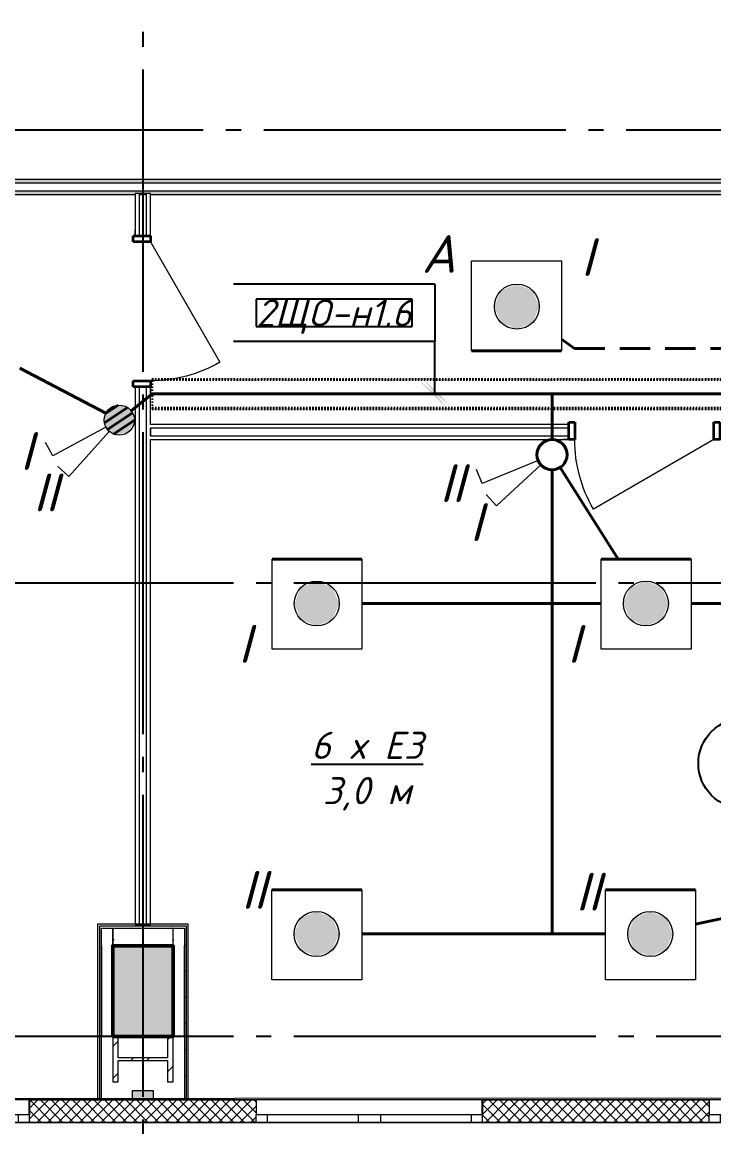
# Model space of a CAD drawing. Header units: millimetres. Extents: x 0 to 1286, y 0 to 420.
# Drawn here: x 150.2 to 196, y 93.6 to 166.7 of the extents above; entities that cross this region are included whole.
import ezdxf

# ---------------------------------------------------------------- set-up
doc = ezdxf.new("R2010")
doc.units = ezdxf.units.MM
for name, pattern in [('JIS_02_2.0', [3, 2, -1]), ('ГОСТ 2.303 5', [24, 20, -1.5, 1, -1.5]), ('СПКБ-0000-000-АР#002$0$Achse', [2300, 0, -800, 1500, 0])]:
    doc.linetypes.add(name, pattern=pattern)
for name, color, linetype in [('Viewport1ForCustomObjects_0', 7, 'Continuous'), ('Viewport2ForCustomObjects_0', 7, 'Continuous'), ('Номер помещения', 7, 'Continuous'), ('СПКБ-0000-000-АР#002$0$Двери ArchiCAD', 7, 'Continuous'), ('СПКБ-0000-000-АР#002$0$Колонны новые', 7, 'Continuous'), ('СПКБ-0000-000-АР#002$0$Колонны существующие', 7, 'Continuous'), ('СПКБ-0000-000-АР#002$0$Окна ArchiCAD', 7, 'Continuous'), ('СПКБ-0000-000-АР#002$0$Перекрытие новые', 7, 'Continuous'), ('СПКБ-0000-000-АР#002$0$Стены', 7, 'Continuous'), ('СПКБ-0000-000-АР#002$0$Фахверк', 7, 'Continuous'), ('Строительные оси', 7, 'Continuous'), ('ЭМ_ЛОТКИ', 3, 'JIS_02_2.0'), ('ЭО_АВАРИЙНОЕ ОСВЕЩЕНИЕ', 7, 'Continuous'), ('ЭО_РАБОЧЕЕ ОСВЕЩЕНИЕ', 7, 'Continuous')]:
    doc.layers.add(name, color=color, linetype=linetype)
for name, color, linetype, lineweight, true_color in [('СПКБ-0000-000-АР#002$0$Двери ArchiCAD_Ном._пера__161', 7, 'Continuous', 13, 0xe11606), ('СПКБ-0000-000-АР#002$0$Двери ArchiCAD_Ном._пера__23', 7, 'Continuous', 35, 0xff6600), ('СПКБ-0000-000-АР#002$0$Двери ArchiCAD_Ном._пера__3', 7, 'Continuous', 18, 0xff6600), ('СПКБ-0000-000-АР#002$0$Колонны новые_Ном._пера__108', 7, 'Continuous', 13, 0xfd8379), ('СПКБ-0000-000-АР#002$0$Колонны существующие_Ном._пера__102', 7, 'Continuous', 13, 0xcccccc), ('СПКБ-0000-000-АР#002$0$Окна ArchiCAD_Ном._пера__68', 7, 'Continuous', 20, 0xfd4435), ('СПКБ-0000-000-АР#002$0$Перекрытие новые_Ном._пера__161', 7, 'Continuous', 13, 0xe11606), ('СПКБ-0000-000-АР#002$0$Стены_Ном._пера__161', 7, 'Continuous', 13, 0xe11606), ('СПКБ-0000-000-АР#002$0$Стены_Ном._пера__68', 7, 'Continuous', 20, 0xfd4435), ('СПКБ-0000-000-АР#002$0$Фахверк_Ном._пера__102', 7, 'Continuous', 13, 0xcccccc)]:
    doc.layers.add(name, color=color, linetype=linetype, lineweight=lineweight, true_color=true_color)
for name, color, linetype, lineweight in [('СПКБ-0000-000-АР#002$0$Колонны новые_Ном._пера__20', 1, 'Continuous', 20), ('СПКБ-0000-000-АР#002$0$Колонны существующие_Ном._пера__141', 7, 'Continuous', 50), ('СПКБ-0000-000-АР#002$0$Окна ArchiCAD_Ном._пера__6', 5, 'Continuous', 9), ('СПКБ-0000-000-АР#002$0$Стены_Ном._пера__1', 7, 'Continuous', 13), ('СПКБ-0000-000-АР#002$0$Стены_Ном._пера__20', 1, 'Continuous', 20), ('СПКБ-0000-000-АР#002$0$Фахверк_Ном._пера__1', 7, 'Continuous', 13)]:
    doc.layers.add(name, color=color, linetype=linetype, lineweight=lineweight)
doc.styles.add('1.8', font='isocpeui.ttf', dxfattribs={"height": 1.8})
doc.styles.add('2.5', font='isocpeui.ttf')
doc.styles.add('CustomTextStyle118', font='isocpeui.ttf', dxfattribs={"height": 1.8})
pattern_1 = [(0, (0, 0), (0, 75), [0, -75])]
pattern_2 = [(0, (0, 0), (0, 173.205), [0, -100]), (0, (50, 86.6), (0, 173.205), [0, -100])]
pattern_3 = [(45, (0, 0), (-159.099, 159.099), []), (45, (-53.03, 53.03), (-159.099, 159.099), [])]
pattern_4 = [(45, (0, 0), (-35.35534, 35.35534), []), (135, (0, 0), (35.35534, 35.35534), [])]

# ---------------------------------------------------------------- blocks, each defined once
blk = doc.blocks.new('*U669')
at = {"color": 0, "linetype": 'ByBlock', "lineweight": -2}
for p, q in [((-100, -31), (-100, -21500)), ((-100, -21500), (-100, -31)), ((-90, -21500), (-90, -31)), ((90, -31), (90, -21500)), ((100, -21500), (100, -31)), ((100, -21500), (100, -31)), ((-90, -21500), (-100, -21500)), ((90, -21500), (-90, -21500)), ((100, -21500), (90, -21500))]:
    blk.add_line(p, q, dxfattribs=at)
blk.add_circle((0, -21485), 3.5, dxfattribs=at)
blk = doc.blocks.new('*E728')
at = {"layer": 'Номер помещения', "color": 6, "linetype": 'Continuous'}
blk.add_circle((-139.785, -3.074), 3, dxfattribs=at)
at = {"layer": 'Строительные оси', "color": 3, "linetype": 'ГОСТ 2.303 5', "lineweight": 25}
for p, q in [((-179.569, 258.857), (-179.569, -45.143)), ((280.431, 38.857), (-283.569, 38.857)), ((186.431, 8.857), (-283.569, 8.857)), ((186.431, -21.143), (-283.569, -21.143))]:
    blk.add_line(p, q, dxfattribs=at)
at = {"layer": 'ЭО_АВАРИЙНОЕ ОСВЕЩЕНИЕ', "color": 7, "lineweight": 0}
for p, q in [((-157.798, 30.193), (-151.848, 30.193)), ((-157.798, 24.243), (-157.798, 30.193)), ((-151.848, 30.193), (-151.848, 24.243))]:
    blk.add_line(p, q, dxfattribs=at)
at = {"layer": 'ЭО_АВАРИЙНОЕ ОСВЕЩЕНИЕ', "color": 1, "linetype": 'JIS_02_2.0', "lineweight": 40}
for p, q in [((-151.848, 25.021), (-150.979, 24.391)), ((-150.979, 24.391), (-150.979, 24.391)), ((-150.979, 24.391), (-10.844, 24.391))]:
    blk.add_line(p, q, dxfattribs=at)
at = {"layer": 'ЭО_АВАРИЙНОЕ ОСВЕЩЕНИЕ', "color": 1, "lineweight": 40}
blk.add_line((-151.848, 24.243), (-157.798, 24.243), dxfattribs=at)
at = {"layer": 'ЭО_АВАРИЙНОЕ ОСВЕЩЕНИЕ', "color": 7, "lineweight": 0}
blk.add_circle((-154.806, 27.168), 1.488, dxfattribs=at)
at = {"layer": 'ЭО_АВАРИЙНОЕ ОСВЕЩЕНИЕ', "color": 1, "lineweight": 0}
for points in [[(-154.806, 28.655), (-155.858, 28.22), (-153.754, 28.22)], [(-155.858, 28.22), (-156.293, 27.168), (-153.318, 27.168)], [(-155.858, 28.22), (-153.754, 28.22), (-153.318, 27.168)], [(-156.293, 27.168), (-155.858, 26.116), (-153.754, 26.116)], [(-156.293, 27.168), (-153.318, 27.168), (-153.754, 26.116)], [(-155.858, 26.116), (-153.754, 26.116), (-154.806, 25.68)]]:
    blk.add_solid(points, dxfattribs=at)
at = {"layer": 'ЭО_РАБОЧЕЕ ОСВЕЩЕНИЕ', "color": 5, "lineweight": 40}
for p, q in [((-187.713, 23.098), (-182.017, 20.118)), ((-178.954, 21.391), (-180.349, 20.278)), ((-152.472, 21.391), (-178.954, 21.391)), ((-178.954, 21.391), (-178.954, 21.391)), ((-152.472, 18.363), (-152.472, 21.391)), ((-106.51, 21.391), (-152.472, 21.391)), ((-180.579, 20.488), (-182.116, 19.48)), ((-181.197, 20.652), (-182.02, 20.112)), ((-180.253, 20.132), (-181.92, 19.039)), ((-180.131, 19.643), (-181.519, 18.732)), ((-152.472, 16.363), (-152.472, -14.364)), ((-151.938, 16.517), (-148.104, 10.439)), ((-171.013, 10.439), (-165.063, 10.439)), ((-149.216, 10.439), (-143.266, 10.439)), ((-165.063, 7.514), (-149.216, 7.514)), ((-143.266, 7.514), (-127.419, 7.514)), ((-142.982, -13.722), (-127.385, -10.374)), ((-171.025, -11.439), (-165.075, -11.439)), ((-148.932, -11.439), (-142.982, -11.439)), ((-165.075, -14.364), (-152.472, -14.364)), ((-152.472, -14.364), (-148.932, -14.364))]:
    blk.add_line(p, q, dxfattribs=at)
at = {"layer": 'ЭО_РАБОЧЕЕ ОСВЕЩЕНИЕ', "color": 7, "lineweight": 0}
for p, q in [((-182.012, 19.181), (-185.535, 17.286)), ((-181.797, 18.908), (-184.46, 15.923)), ((-185.535, 17.286), (-186.009, 18.167)), ((-153.396, 16.98), (-157.092, 15.452)), ((-184.46, 15.923), (-185.206, 16.589)), ((-157.092, 15.452), (-157.475, 16.376)), ((-153.21, 16.687), (-156.16, 13.987)), ((-156.16, 13.987), (-156.835, 14.724)), ((-171.013, 4.489), (-171.013, 10.439)), ((-165.063, 10.439), (-165.063, 4.489)), ((-149.216, 4.489), (-149.216, 10.439)), ((-143.266, 10.439), (-143.266, 4.489)), ((-165.063, 4.489), (-171.013, 4.489)), ((-143.266, 4.489), (-149.216, 4.489)), ((-171.025, -17.389), (-171.025, -11.439)), ((-165.075, -11.439), (-165.075, -17.389)), ((-148.932, -17.389), (-148.932, -11.439)), ((-142.982, -11.439), (-142.982, -17.389)), ((-165.075, -17.389), (-171.025, -17.389)), ((-142.982, -17.389), (-148.932, -17.389))]:
    blk.add_line(p, q, dxfattribs=at)
for centre, radius in [((-181.131, 19.654), 1), ((-168.055, 7.514), 1.488), ((-146.258, 7.514), 1.488), ((-168.068, -14.364), 1.488), ((-145.974, -14.364), 1.488)]:
    blk.add_circle(centre, radius, dxfattribs=at)
at = {"layer": 'ЭО_РАБОЧЕЕ ОСВЕЩЕНИЕ', "color": 5, "lineweight": 40}
blk.add_circle((-152.472, 17.363), 1, dxfattribs=at)
at = {"layer": 'ЭО_РАБОЧЕЕ ОСВЕЩЕНИЕ', "color": 5, "lineweight": 0}
for points in [[(-181.68, 20.49), (-181.875, 20.203), (-180.295, 20.203)], [(-180.928, 20.633), (-181.68, 20.49), (-180.718, 20.49)], [(-181.68, 20.49), (-180.718, 20.49), (-180.295, 20.203)], [(-181.875, 20.203), (-182.11, 19.857), (-180.229, 19.857)], [(-182.11, 19.857), (-182.033, 19.451), (-180.152, 19.451)], [(-182.11, 19.857), (-180.229, 19.857), (-180.152, 19.451)], [(-181.875, 20.203), (-180.295, 20.203), (-180.229, 19.857)], [(-182.033, 19.451), (-181.967, 19.106), (-180.387, 19.106)], [(-182.033, 19.451), (-180.152, 19.451), (-180.387, 19.106)], [(-181.967, 19.106), (-181.545, 18.818), (-180.583, 18.818)], [(-181.967, 19.106), (-180.387, 19.106), (-180.583, 18.818)], [(-181.545, 18.818), (-180.583, 18.818), (-181.335, 18.675)], [(-168.055, 9.001), (-169.107, 8.565), (-167.003, 8.565)], [(-146.258, 9.001), (-147.31, 8.565), (-145.207, 8.565)], [(-169.107, 8.565), (-169.543, 7.514), (-166.568, 7.514)], [(-169.107, 8.565), (-167.003, 8.565), (-166.568, 7.514)], [(-147.31, 8.565), (-147.746, 7.514), (-144.771, 7.514)], [(-147.31, 8.565), (-145.207, 8.565), (-144.771, 7.514)], [(-169.543, 7.514), (-169.107, 6.462), (-167.003, 6.462)], [(-169.543, 7.514), (-166.568, 7.514), (-167.003, 6.462)], [(-147.746, 7.514), (-147.31, 6.462), (-145.207, 6.462)], [(-147.746, 7.514), (-144.771, 7.514), (-145.207, 6.462)], [(-169.107, 6.462), (-167.003, 6.462), (-168.055, 6.026)], [(-147.31, 6.462), (-145.207, 6.462), (-146.258, 6.026)], [(-168.068, -12.877), (-169.12, -13.313), (-167.016, -13.313)], [(-145.974, -12.877), (-147.026, -13.313), (-144.922, -13.313)], [(-169.12, -13.313), (-169.555, -14.364), (-166.58, -14.364)], [(-169.12, -13.313), (-167.016, -13.313), (-166.58, -14.364)], [(-147.026, -13.313), (-147.461, -14.364), (-144.486, -14.364)], [(-147.026, -13.313), (-144.922, -13.313), (-144.486, -14.364)], [(-169.555, -14.364), (-169.12, -15.416), (-167.016, -15.416)], [(-169.555, -14.364), (-166.58, -14.364), (-167.016, -15.416)], [(-147.461, -14.364), (-147.026, -15.416), (-144.922, -15.416)], [(-147.461, -14.364), (-144.486, -14.364), (-144.922, -15.416)], [(-169.12, -15.416), (-167.016, -15.416), (-168.068, -15.852)], [(-147.026, -15.416), (-144.922, -15.416), (-145.974, -15.852)]]:
    blk.add_solid(points, dxfattribs=at)
blk = doc.blocks.new('СПКБ-0000-000-АР#002$0$Перекрытие_1', base_point=(-24406.7, -2530.4))
at = {"layer": 'СПКБ-0000-000-АР#002$0$Перекрытие новые_Ном._пера__161', "color": 12, "linetype": 'Continuous', "lineweight": 13, "true_color": 0xe11606, "flags": 128}
blk.add_lwpolyline([(293.1, -2514.3), (-24406.7, -2530.4), (-24406.7, 18886.6), (-23534.6, 18885.7), (-23534.6, 17144.7), (-22883.9, 17144.7), (-21026.9, 17144.7), (-20022.9, 17144.7), (-20022.9, 20246.7), (-17951.9, 20246.7), (-17956.9, 25286.1), (17852.7, 25286.1)], dxfattribs=at)
blk = doc.blocks.new('СПКБ-0000-000-АР#002$0$Однопольная Дверь 19_4')
at = {"layer": 'СПКБ-0000-000-АР#002$0$Двери ArchiCAD_Ном._пера__161', "color": 12, "linetype": 'Continuous', "lineweight": 13, "true_color": 0xe11606}
for p, q in [((-500, 0), (-537, 0)), ((-500, 0), (-500, -25)), ((500, 0), (500, -25)), ((500, 0), (537, 0)), ((-500, -25), (-500, -75)), ((500, -25), (500, -75)), ((-500, -100), (-537, -100)), ((-500, -75), (-500, -100)), ((500, -75), (500, -100)), ((500, -100), (537, -100))]:
    blk.add_line(p, q, dxfattribs=at)
at = {"layer": 'СПКБ-0000-000-АР#002$0$Двери ArchiCAD_Ном._пера__23', "color": 30, "linetype": 'Continuous', "lineweight": 35, "true_color": 0xff6600}
for p, q in [((-460, 0), (-500, 0)), ((-500, 0), (-500, -115)), ((-460, -115), (-460, 0)), ((500, 0), (460, 0)), ((460, 0), (460, -115)), ((500, -115), (500, 0)), ((-500, -115), (-460, -115)), ((460, -115), (500, -115))]:
    blk.add_line(p, q, dxfattribs=at)
at = {"layer": 'СПКБ-0000-000-АР#002$0$Двери ArchiCAD_Ном._пера__3', "color": 30, "linetype": 'Continuous', "lineweight": 18, "true_color": 0xff6600}
blk.add_line((460, 0), (-336.7, 460), dxfattribs=at)
blk.add_arc((460, 0), 920, 150, 180, dxfattribs=at)
blk = doc.blocks.new('СПКБ-0000-000-АР#002$0$Стена_25', base_point=(273.4, 1836.3))
at = {"layer": 'СПКБ-0000-000-АР#002$0$Стены_Ном._пера__161', "linetype": 'Continuous', "lineweight": 13, "true_color": 0xe11606}
h = blk.add_hatch(dxfattribs=at)
h.set_pattern_fill('ГИПС', color=12, style=0, pattern_type=2)
h.set_pattern_definition(pattern_1)
h.paths.add_polyline_path([(-15137.1, 1936.3), (-17906.9, 1936.3), (-17906.9, 1911.3), (-15137.1, 1911.3)])
h = blk.add_hatch(dxfattribs=at)
h.set_pattern_fill('ГИПС', color=12, style=0, pattern_type=2)
h.set_pattern_definition(pattern_1)
h.paths.add_polyline_path([(-17906.9, 1836.3), (-15137.1, 1836.3), (-15137.1, 1861.3), (-17906.9, 1861.3)])
at = {"layer": 'СПКБ-0000-000-АР#002$0$Стены_Ном._пера__161', "color": 12, "linetype": 'Continuous', "lineweight": 13, "true_color": 0xe11606}
for p, q in [((-15137.1, 1911.3), (-17906.9, 1911.3)), ((-15137.1, 1936.3), (-15174.1, 1936.3)), ((-15137.1, 1911.3), (-15137.1, 1936.3)), ((-15137.1, 1861.3), (-15137.1, 1911.3)), ((-17906.9, 1861.3), (-15137.1, 1861.3)), ((-15137.1, 1836.3), (-15174.1, 1836.3)), ((-15137.1, 1836.3), (-15137.1, 1861.3))]:
    blk.add_line(p, q, dxfattribs=at)
at = {"layer": 'СПКБ-0000-000-АР#002$0$Стены_Ном._пера__161', "color": 12, "linetype": 'Continuous', "lineweight": 13, "true_color": 0xe11606, "flags": 128}
for points in [[(-15137.1, 1936.3), (-17906.9, 1936.3)], [(-17906.9, 1911.3), (-17906.9, 1861.3)], [(-17906.9, 1836.3), (-15137.1, 1836.3)]]:
    blk.add_lwpolyline(points, dxfattribs=at)
at = {"layer": 'СПКБ-0000-000-АР#002$0$Двери ArchiCAD', "color": 21, "linetype": 'Continuous', "lineweight": 18, "true_color": 0xff9955, "xscale": -1, "zscale": 1000, "rotation": 180}
blk.add_blockref('СПКБ-0000-000-АР#002$0$Однопольная Дверь 19_4', (-14637.1, 1836.3), dxfattribs=at)
blk = doc.blocks.new('СПКБ-0000-000-АР#002$0$Стена_58', base_point=(-17956.9, -1373))
at = {"layer": 'СПКБ-0000-000-АР#002$0$Стены_Ном._пера__161', "linetype": 'Continuous', "lineweight": 13, "true_color": 0xe11606}
h = blk.add_hatch(dxfattribs=at)
h.set_pattern_fill('ГИПС', color=12, style=0, pattern_type=2)
h.set_pattern_definition(pattern_1)
h.paths.add_polyline_path([(-18006.9, 3465.3), (-18006.9, 3185.7), (-17981.9, 3185.7), (-17981.9, 3465.3)])
h = blk.add_hatch(dxfattribs=at)
h.set_pattern_fill('ГИПС', color=12, style=0, pattern_type=2)
h.set_pattern_definition(pattern_1)
h.paths.add_polyline_path([(-17906.9, 3465.3), (-17931.9, 3465.3), (-17931.9, 3185.7), (-17906.9, 3185.7)])
h = blk.add_hatch(dxfattribs=at)
h.set_pattern_fill('ГИПС', color=12, style=0, pattern_type=2)
h.set_pattern_definition(pattern_1)
h.paths.add_polyline_path([(-17981.9, 2185.7), (-18006.9, 2185.7), (-18006.9, -1373), (-17981.9, -1373)])
h = blk.add_hatch(dxfattribs=at)
h.set_pattern_fill('ГИПС', color=12, style=0, pattern_type=2)
h.set_pattern_definition(pattern_1)
h.paths.add_polyline_path([(-17931.9, 2185.7), (-17931.9, -1373), (-17906.9, -1373), (-17906.9, 2185.7)])
at = {"layer": 'СПКБ-0000-000-АР#002$0$Стены_Ном._пера__161', "color": 12, "linetype": 'Continuous', "lineweight": 13, "true_color": 0xe11606}
for p, q in [((-17981.9, 3465.3), (-17981.9, 3185.7)), ((-17931.9, 3185.7), (-17931.9, 3465.3)), ((-18006.9, 3185.7), (-18006.9, 3222.7)), ((-17906.9, 3185.7), (-17906.9, 3222.7)), ((-17981.9, 3185.7), (-18006.9, 3185.7)), ((-17931.9, 3185.7), (-17981.9, 3185.7)), ((-17906.9, 3185.7), (-17931.9, 3185.7)), ((-18006.9, 2185.7), (-18006.9, 2148.7)), ((-17981.9, 2185.7), (-18006.9, 2185.7)), ((-17981.9, 2185.7), (-17981.9, -1373)), ((-17931.9, 2185.7), (-17981.9, 2185.7)), ((-17931.9, -1373), (-17931.9, 2185.7)), ((-17906.9, 2185.7), (-17931.9, 2185.7)), ((-17906.9, 2185.7), (-17906.9, 2148.7))]:
    blk.add_line(p, q, dxfattribs=at)
at = {"layer": 'СПКБ-0000-000-АР#002$0$Стены_Ном._пера__161', "color": 12, "linetype": 'Continuous', "lineweight": 13, "true_color": 0xe11606, "flags": 128}
for points in [[(-17906.9, 3465.3), (-18006.9, 3465.3)], [(-18006.9, 3465.3), (-18006.9, 3185.7)], [(-17906.9, 3185.7), (-17906.9, 3465.3)], [(-18006.9, 2185.7), (-18006.9, -1373)], [(-17906.9, 1936.3), (-17906.9, 2185.7)], [(-17906.9, 1861.3), (-17906.9, 1911.3)], [(-17906.9, -1373), (-17906.9, 1836.3)], [(-18006.9, -1373), (-17906.9, -1373)]]:
    blk.add_lwpolyline(points, dxfattribs=at)
at = {"layer": 'СПКБ-0000-000-АР#002$0$Двери ArchiCAD', "color": 21, "linetype": 'Continuous', "lineweight": 18, "true_color": 0xff9955, "xscale": -1, "zscale": 1000, "rotation": 270}
blk.add_blockref('СПКБ-0000-000-АР#002$0$Однопольная Дверь 19_4', (-17906.9, 2685.7), dxfattribs=at)
blk = doc.blocks.new('СПКБ-0000-000-АР#002$0$Стена_74', base_point=(-2473.6, 3459.3))
at = {"layer": 'СПКБ-0000-000-АР#002$0$Стены_Ном._пера__161', "linetype": 'Continuous', "lineweight": 13, "true_color": 0xe11606}
h = blk.add_hatch(dxfattribs=at)
h.set_pattern_fill('ГИПС', color=12, style=0, pattern_type=2)
h.set_pattern_definition(pattern_1)
h.paths.add_polyline_path([(-8220.2, 3559.3), (-24392.9, 3559.3), (-24392.9, 3534.3), (-8220.2, 3534.3)])
h = blk.add_hatch(dxfattribs=at)
h.set_pattern_fill('ГИПС', color=12, style=0, pattern_type=2)
h.set_pattern_definition(pattern_1)
h.paths.add_polyline_path([(-24392.9, 3459.3), (-8220.2, 3459.3), (-8220.2, 3484.3), (-24392.9, 3484.3)])
at = {"layer": 'СПКБ-0000-000-АР#002$0$Стены_Ном._пера__161', "color": 12, "linetype": 'Continuous', "lineweight": 13, "true_color": 0xe11606}
for p, q in [((-8220.2, 3534.3), (-24392.9, 3534.3)), ((-24392.9, 3484.3), (-8220.2, 3484.3))]:
    blk.add_line(p, q, dxfattribs=at)
at = {"layer": 'СПКБ-0000-000-АР#002$0$Стены_Ном._пера__161', "color": 12, "linetype": 'Continuous', "lineweight": 13, "true_color": 0xe11606, "flags": 128}
for points in [[(-8220.2, 3559.3), (-24392.9, 3559.3)], [(-24392.9, 3459.3), (-18006.9, 3459.3)], [(-17981.9, 3459.3), (-17931.9, 3459.3)], [(-17906.9, 3459.3), (-8220.2, 3459.3)]]:
    blk.add_lwpolyline(points, dxfattribs=at)
blk = doc.blocks.new('СПКБ-0000-000-АР#002$0$Стена_122', base_point=(-18156.9, -1472))
at = {"layer": 'СПКБ-0000-000-АР#002$0$Стены_Ном._пера__20', "linetype": 'Continuous', "lineweight": 20}
h = blk.add_hatch(dxfattribs=at)
h.set_pattern_fill('ШТУКАТУРКА', color=1, style=0, pattern_type=2)
h.set_pattern_definition(pattern_2)
h.paths.add_polyline_path([(-17656.9, -1372), (-18256.9, -1372), (-18244.9, -1384), (-17668.9, -1384)])
h = blk.add_hatch(dxfattribs=at)
h.set_pattern_fill('ШТУКАТУРКА', color=1, style=0, pattern_type=2)
h.set_pattern_definition(pattern_2)
h.paths.add_polyline_path([(-18231.9, -1397), (-17681.9, -1397), (-17668.9, -1384), (-18244.9, -1384)])
at = {"layer": 'СПКБ-0000-000-АР#002$0$Стены_Ном._пера__1', "color": 7, "linetype": 'СПКБ-0000-000-АР#002$0$Achse', "lineweight": 13, "flags": 128}
blk.add_lwpolyline([(-18156.9, -1472), (-17756.9, -1472)], dxfattribs=at)
at = {"layer": 'СПКБ-0000-000-АР#002$0$Стены_Ном._пера__20', "color": 1, "linetype": 'Continuous', "lineweight": 20, "flags": 128}
blk.add_lwpolyline([(-17656.9, -1372), (-18256.9, -1372)], dxfattribs=at)
at = {"layer": 'СПКБ-0000-000-АР#002$0$Стены_Ном._пера__68', "color": 20, "linetype": 'Continuous', "lineweight": 20, "true_color": 0xfd4435}
for p, q in [((-17668.9, -1384), (-18244.9, -1384)), ((-18231.9, -1397), (-17681.9, -1397))]:
    blk.add_line(p, q, dxfattribs=at)
blk = doc.blocks.new('СПКБ-0000-000-АР#002$0$Стена_123', base_point=(-17756.9, -1472))
at = {"layer": 'СПКБ-0000-000-АР#002$0$Стены_Ном._пера__20', "linetype": 'Continuous', "lineweight": 20}
h = blk.add_hatch(dxfattribs=at)
h.set_pattern_fill('ШТУКАТУРКА', color=1, style=0, pattern_type=2)
h.set_pattern_definition(pattern_2)
h.paths.add_polyline_path([(-17681.9, -1397), (-17681.9, -1514.3), (-17668.9, -1514.3), (-17668.9, -1384)])
h = blk.add_hatch(dxfattribs=at)
h.set_pattern_fill('ШТУКАТУРКА', color=1, style=0, pattern_type=2)
h.set_pattern_definition(pattern_2)
h.paths.add_polyline_path([(-17656.9, -1514.3), (-17656.9, -1372), (-17668.9, -1384), (-17668.9, -1514.3)])
h = blk.add_hatch(dxfattribs=at)
h.set_pattern_fill('ШТУКАТУРКА', color=1, style=0, pattern_type=2)
h.set_pattern_definition(pattern_2)
h.paths.add_polyline_path([(-17668.9, -2114.3), (-17668.9, -1514.3), (-17681.9, -1514.3), (-17681.9, -2114.3)])
h = blk.add_hatch(dxfattribs=at)
h.set_pattern_fill('ШТУКАТУРКА', color=1, style=0, pattern_type=2)
h.set_pattern_definition(pattern_2)
h.paths.add_polyline_path([(-17656.9, -2114.3), (-17656.9, -1514.3), (-17668.9, -1514.3), (-17668.9, -2114.3)])
h = blk.add_hatch(dxfattribs=at)
h.set_pattern_fill('ШТУКАТУРКА', color=1, style=0, pattern_type=2)
h.set_pattern_definition(pattern_2)
h.paths.add_polyline_path([(-17681.9, -2114.3), (-17681.9, -2534.7), (-17668.9, -2534.7), (-17668.9, -2114.3)])
h = blk.add_hatch(dxfattribs=at)
h.set_pattern_fill('ШТУКАТУРКА', color=1, style=0, pattern_type=2)
h.set_pattern_definition(pattern_2)
h.paths.add_polyline_path([(-17656.9, -2534.7), (-17656.9, -2114.3), (-17668.9, -2114.3), (-17668.9, -2534.7)])
at = {"layer": 'СПКБ-0000-000-АР#002$0$Стены_Ном._пера__1', "color": 7, "linetype": 'СПКБ-0000-000-АР#002$0$Achse', "lineweight": 13, "flags": 128}
for points in [[(-17756.9, -1472), (-17756.9, -1514.3)], [(-17756.9, -2114.3), (-17756.9, -2534.7)]]:
    blk.add_lwpolyline(points, dxfattribs=at)
at = {"layer": 'СПКБ-0000-000-АР#002$0$Стены_Ном._пера__1', "color": 7, "linetype": 'Continuous', "lineweight": 13, "flags": 128}
blk.add_lwpolyline([(-17756.9, -2534.7), (-17681.9, -2534.7)], dxfattribs=at)
at = {"layer": 'СПКБ-0000-000-АР#002$0$Стены_Ном._пера__20', "color": 1, "linetype": 'Continuous', "lineweight": 20, "flags": 128}
for points in [[(-17656.9, -2534.7), (-17656.9, -1372)], [(-17681.9, -2534.7), (-17668.9, -2534.7)], [(-17668.9, -2534.7), (-17656.9, -2534.7)]]:
    blk.add_lwpolyline(points, dxfattribs=at)
at = {"layer": 'СПКБ-0000-000-АР#002$0$Стены_Ном._пера__68', "color": 20, "linetype": 'Continuous', "lineweight": 20, "true_color": 0xfd4435}
for p, q in [((-17668.9, -1514.3), (-17668.9, -1384)), ((-17681.9, -1397), (-17681.9, -1514.3)), ((-17681.9, -2114.3), (-17681.9, -1514.3)), ((-17681.9, -1514.3), (-17681.9, -2114.3)), ((-17668.9, -2114.3), (-17668.9, -1514.3)), ((-17681.9, -2114.3), (-17681.9, -2534.7)), ((-17668.9, -2534.7), (-17668.9, -2114.3))]:
    blk.add_line(p, q, dxfattribs=at)
blk = doc.blocks.new('СПКБ-0000-000-АР#002$0$Стена_124', base_point=(-18156.9, -1472))
at = {"layer": 'СПКБ-0000-000-АР#002$0$Стены_Ном._пера__20', "linetype": 'Continuous', "lineweight": 20}
h = blk.add_hatch(dxfattribs=at)
h.set_pattern_fill('ШТУКАТУРКА', color=1, style=0, pattern_type=2)
h.set_pattern_definition(pattern_2)
h.paths.add_polyline_path([(-18256.9, -1372), (-18256.9, -1514.3), (-18244.9, -1514.3), (-18244.9, -1384)])
h = blk.add_hatch(dxfattribs=at)
h.set_pattern_fill('ШТУКАТУРКА', color=1, style=0, pattern_type=2)
h.set_pattern_definition(pattern_2)
h.paths.add_polyline_path([(-18231.9, -1514.3), (-18231.9, -1397), (-18244.9, -1384), (-18244.9, -1514.3)])
h = blk.add_hatch(dxfattribs=at)
h.set_pattern_fill('ШТУКАТУРКА', color=1, style=0, pattern_type=2)
h.set_pattern_definition(pattern_2)
h.paths.add_polyline_path([(-18256.9, -1514.3), (-18256.9, -2114.3), (-18244.9, -2114.3), (-18244.9, -1514.3)])
h = blk.add_hatch(dxfattribs=at)
h.set_pattern_fill('ШТУКАТУРКА', color=1, style=0, pattern_type=2)
h.set_pattern_definition(pattern_2)
h.paths.add_polyline_path([(-18244.9, -1514.3), (-18244.9, -2114.3), (-18231.9, -2114.3), (-18231.9, -1514.3)])
h = blk.add_hatch(dxfattribs=at)
h.set_pattern_fill('ШТУКАТУРКА', color=1, style=0, pattern_type=2)
h.set_pattern_definition(pattern_2)
h.paths.add_polyline_path([(-18256.9, -2114.3), (-18256.9, -2534.7), (-18244.9, -2534.7), (-18244.9, -2114.3)])
h = blk.add_hatch(dxfattribs=at)
h.set_pattern_fill('ШТУКАТУРКА', color=1, style=0, pattern_type=2)
h.set_pattern_definition(pattern_2)
h.paths.add_polyline_path([(-18231.9, -2534.7), (-18231.9, -2114.3), (-18244.9, -2114.3), (-18244.9, -2534.7)])
at = {"layer": 'СПКБ-0000-000-АР#002$0$Стены_Ном._пера__1', "color": 7, "linetype": 'СПКБ-0000-000-АР#002$0$Achse', "lineweight": 13, "flags": 128}
for points in [[(-18156.9, -1514.3), (-18156.9, -1472)], [(-18156.9, -2534.7), (-18156.9, -2114.3)]]:
    blk.add_lwpolyline(points, dxfattribs=at)
at = {"layer": 'СПКБ-0000-000-АР#002$0$Стены_Ном._пера__1', "color": 7, "linetype": 'Continuous', "lineweight": 13, "flags": 128}
blk.add_lwpolyline([(-18156.9, -2534.7), (-18231.9, -2534.7)], dxfattribs=at)
at = {"layer": 'СПКБ-0000-000-АР#002$0$Стены_Ном._пера__20', "color": 1, "linetype": 'Continuous', "lineweight": 20, "flags": 128}
for points in [[(-18256.9, -1372), (-18256.9, -2534.7)], [(-18244.9, -2534.7), (-18256.9, -2534.7)], [(-18231.9, -2534.7), (-18244.9, -2534.7)]]:
    blk.add_lwpolyline(points, dxfattribs=at)
at = {"layer": 'СПКБ-0000-000-АР#002$0$Стены_Ном._пера__68', "color": 20, "linetype": 'Continuous', "lineweight": 20, "true_color": 0xfd4435}
for p, q in [((-18244.9, -1384), (-18244.9, -1514.3)), ((-18231.9, -1514.3), (-18231.9, -1397)), ((-18244.9, -1514.3), (-18244.9, -2114.3)), ((-18231.9, -1514.3), (-18231.9, -2114.3)), ((-18231.9, -2114.3), (-18231.9, -1514.3)), ((-18244.9, -2114.3), (-18244.9, -2534.7)), ((-18231.9, -2534.7), (-18231.9, -2114.3))]:
    blk.add_line(p, q, dxfattribs=at)
blk = doc.blocks.new('СПКБ-0000-000-АР#002$0$Колонна_2', base_point=(-17956.9, -1814.3))
at = {"layer": 'СПКБ-0000-000-АР#002$0$Колонны существующие_Ном._пера__102', "linetype": 'Continuous', "lineweight": 13, "true_color": 0xcccccc}
blk.add_hatch(color=254, dxfattribs=at).paths.add_polyline_path([(-18156.9, -2114.3), (-17756.9, -2114.3), (-17756.9, -1514.3), (-18156.9, -1514.3)])
at = {"layer": 'СПКБ-0000-000-АР#002$0$Колонны существующие_Ном._пера__141', "color": 7, "linetype": 'Continuous', "lineweight": 50, "flags": 128}
blk.add_lwpolyline([(-18156.9, -2114.3), (-17756.9, -2114.3), (-17756.9, -1514.3), (-18156.9, -1514.3)], close=True, dxfattribs=at)
blk = doc.blocks.new('СПКБ-0000-000-АР#002$0$Колонна_25', base_point=(-17956.9, -2264.3))
at = {"layer": 'СПКБ-0000-000-АР#002$0$Колонны новые_Ном._пера__108', "linetype": 'Continuous', "lineweight": 13, "true_color": 0xfd8379}
h = blk.add_hatch(dxfattribs=at)
h.set_pattern_fill('СТАЛЬ', color=11, style=0, pattern_type=2)
h.set_pattern_definition(pattern_3)
h.paths.add_polyline_path([(-17756.9, -2414.3), (-17756.9, -2114.3), (-17793.5, -2114.3), (-17793.5, -2255.5), (-18120.2, -2255.5), (-18120.2, -2114.3), (-18156.9, -2114.3), (-18156.9, -2414.3), (-18120.2, -2414.3), (-18120.2, -2273), (-17793.5, -2273), (-17793.5, -2414.3)])
at = {"layer": 'СПКБ-0000-000-АР#002$0$Колонны новые_Ном._пера__20', "color": 1, "linetype": 'Continuous', "lineweight": 20}
for p, q in [((-18120.2, -2114.3), (-18156.9, -2114.3)), ((-18156.9, -2114.3), (-18156.9, -2414.3)), ((-18120.2, -2255.5), (-18120.2, -2114.3)), ((-17756.9, -2114.3), (-17793.5, -2114.3)), ((-17793.5, -2114.3), (-17793.5, -2255.5)), ((-17756.9, -2414.3), (-17756.9, -2114.3)), ((-17793.5, -2255.5), (-18120.2, -2255.5)), ((-18120.2, -2414.3), (-18120.2, -2273)), ((-18120.2, -2273), (-17793.5, -2273)), ((-17793.5, -2273), (-17793.5, -2414.3)), ((-18156.9, -2414.3), (-18120.2, -2414.3)), ((-17793.5, -2414.3), (-17756.9, -2414.3))]:
    blk.add_line(p, q, dxfattribs=at)
blk = doc.blocks.new('СПКБ-0000-000-АР#002$0$Колонна_26', base_point=(-18156.9, -1456.8))
at = {"layer": 'СПКБ-0000-000-АР#002$0$Колонны новые_Ном._пера__108', "linetype": 'Continuous', "lineweight": 13, "true_color": 0xfd8379}
h = blk.add_hatch(dxfattribs=at)
h.set_pattern_fill('СТАЛЬ', color=11, style=0, pattern_type=2)
h.set_pattern_definition(pattern_3)
h.paths.add_polyline_path([(-17756.9, -1397.9), (-17758.9, -1397.9), (-17758.9, -1510.9), (-18154.9, -1510.9), (-18154.9, -1397.9), (-18156.9, -1397.9), (-18156.9, -1510.9), (-18156.9, -1512.9), (-18154.9, -1512.9), (-17758.9, -1512.9), (-17756.9, -1512.9), (-17756.9, -1510.9)])
at = {"layer": 'СПКБ-0000-000-АР#002$0$Колонны новые_Ном._пера__20', "color": 1, "linetype": 'Continuous', "lineweight": 20}
for p, q in [((-18154.9, -1397.9), (-18156.9, -1397.9)), ((-18156.9, -1397.9), (-18156.9, -1510.9)), ((-18154.9, -1510.9), (-18154.9, -1397.9)), ((-17756.9, -1397.9), (-17758.9, -1397.9)), ((-17758.9, -1397.9), (-17758.9, -1510.9)), ((-17756.9, -1510.9), (-17756.9, -1397.9)), ((-18156.9, -1510.9), (-18156.9, -1512.9)), ((-18156.9, -1512.9), (-18154.9, -1512.9)), ((-17758.9, -1510.9), (-18154.9, -1510.9)), ((-18154.9, -1512.9), (-17758.9, -1512.9)), ((-17758.9, -1512.9), (-17756.9, -1512.9)), ((-17756.9, -1512.9), (-17756.9, -1510.9))]:
    blk.add_line(p, q, dxfattribs=at)
blk = doc.blocks.new('СПКБ-0000-000-АР#002$0$Двустворчатое Окно 19')
at = {"layer": 'СПКБ-0000-000-АР#002$0$Окна ArchiCAD_Ном._пера__6', "color": 5, "linetype": 'Continuous', "lineweight": 9}
for p, q in [((-747, 100), (747, 100)), ((-750, 0), (-675, 0)), ((-675, 0), (-675, -50)), ((-675, 0), (-75, 0)), ((-75, -50), (-75, 0)), ((-75, 0), (0, 0)), ((0, 0), (75, 0)), ((75, 0), (75, -50)), ((75, 0), (675, 0)), ((675, -50), (675, 0)), ((675, 0), (750, 0)), ((-750, -50), (750, -50)), ((-675, -50), (-750, -50)), ((-75, -50), (-675, -50)), ((0, -50), (-75, -50)), ((75, -50), (0, -50)), ((675, -50), (75, -50)), ((750, -50), (675, -50))]:
    blk.add_line(p, q, dxfattribs=at)
at = {"layer": 'СПКБ-0000-000-АР#002$0$Окна ArchiCAD_Ном._пера__68', "color": 20, "linetype": 'Continuous', "lineweight": 20, "true_color": 0xfd4435}
for p, q in [((-750, -47), (-750, 0)), ((750, -47), (750, 0)), ((-750, -50), (-750, -47)), ((750, -50), (750, -47))]:
    blk.add_line(p, q, dxfattribs=at)
blk = doc.blocks.new('СПКБ-0000-000-АР#002$0$Стена_265', base_point=(-24406.7, -2534.3))
at = {"layer": 'СПКБ-0000-000-АР#002$0$Стены_Ном._пера__68', "linetype": 'Continuous', "lineweight": 20, "true_color": 0xfd4435}
for points in [[(-18706.9, -2534.3), (-18709.9, -2534.3), (-18709.9, -2634.3), (-18706.9, -2634.3), (-18706.9, -2537.3)], [(-17206.9, -2534.3), (-18706.9, -2534.3), (-18706.9, -2537.3), (-17206.9, -2537.3)], [(-17203.9, -2534.3), (-17206.9, -2534.3), (-17206.9, -2537.3), (-17206.9, -2634.3), (-17203.9, -2634.3)], [(-15706.9, -2534.3), (-15709.9, -2534.3), (-15709.9, -2634.3), (-15706.9, -2634.3), (-15706.9, -2537.3)], [(-14206.9, -2534.3), (-15706.9, -2534.3), (-15706.9, -2537.3), (-14206.9, -2537.3)], [(-14203.9, -2534.3), (-14206.9, -2534.3), (-14206.9, -2537.3), (-14206.9, -2634.3), (-14203.9, -2634.3)], [(-18706.9, -2681.3), (-18706.9, -2684.3), (-17206.9, -2684.3), (-17206.9, -2681.3)], [(-14206.9, -2681.3), (-15706.9, -2681.3), (-15706.9, -2684.3), (-14206.9, -2684.3)]]:
    blk.add_hatch(color=20, dxfattribs=at).paths.add_polyline_path(points)
h = blk.add_hatch(dxfattribs=at)
h.set_pattern_fill('СЕТКА_5X5_ДИАГОНАЛЬНАЯ', color=20, style=0, pattern_type=2)
h.set_pattern_definition(pattern_4)
h.paths.add_polyline_path([(-18706.9, -2681.3), (-17206.9, -2681.3), (-17206.9, -2634.3), (-17206.9, -2537.3), (-18706.9, -2537.3), (-18706.9, -2634.3)])
h = blk.add_hatch(dxfattribs=at)
h.set_pattern_fill('СЕТКА_5X5_ДИАГОНАЛЬНАЯ', color=20, style=0, pattern_type=2)
h.set_pattern_definition(pattern_4)
h.paths.add_polyline_path([(-15706.9, -2681.3), (-14206.9, -2681.3), (-14206.9, -2634.3), (-14206.9, -2537.3), (-15706.9, -2537.3), (-15706.9, -2634.3)])
at = {"layer": 'СПКБ-0000-000-АР#002$0$Стены_Ном._пера__68', "color": 20, "linetype": 'Continuous', "lineweight": 20, "true_color": 0xfd4435}
for p, q in [((-18709.9, -2634.3), (-18709.9, -2534.3)), ((-18706.9, -2534.3), (-18709.9, -2534.3)), ((-17206.9, -2537.3), (-18706.9, -2537.3)), ((-18706.9, -2537.3), (-18706.9, -2634.3)), ((-17206.9, -2534.3), (-17203.9, -2534.3)), ((-17206.9, -2537.3), (-17206.9, -2634.3)), ((-17203.9, -2634.3), (-17203.9, -2534.3)), ((-15709.9, -2634.3), (-15709.9, -2534.3)), ((-15706.9, -2534.3), (-15709.9, -2534.3)), ((-14206.9, -2537.3), (-15706.9, -2537.3)), ((-15706.9, -2537.3), (-15706.9, -2634.3)), ((-14206.9, -2534.3), (-14203.9, -2534.3)), ((-14206.9, -2537.3), (-14206.9, -2634.3)), ((-14203.9, -2634.3), (-14203.9, -2534.3)), ((-18706.9, -2634.3), (-18709.9, -2634.3)), ((-18706.9, -2681.3), (-18706.9, -2634.3)), ((-18706.9, -2681.3), (-17206.9, -2681.3)), ((-18706.9, -2684.3), (-18706.9, -2681.3)), ((-17206.9, -2634.3), (-17203.9, -2634.3)), ((-17206.9, -2681.3), (-17206.9, -2634.3)), ((-17206.9, -2684.3), (-17206.9, -2681.3)), ((-15706.9, -2634.3), (-15709.9, -2634.3)), ((-15706.9, -2681.3), (-15706.9, -2634.3)), ((-15706.9, -2681.3), (-14206.9, -2681.3)), ((-15706.9, -2684.3), (-15706.9, -2681.3)), ((-14206.9, -2634.3), (-14203.9, -2634.3)), ((-14206.9, -2681.3), (-14206.9, -2634.3)), ((-14206.9, -2684.3), (-14206.9, -2681.3))]:
    blk.add_line(p, q, dxfattribs=at)
at = {"layer": 'СПКБ-0000-000-АР#002$0$Стены_Ном._пера__68', "color": 20, "linetype": 'Continuous', "lineweight": 20, "true_color": 0xfd4435, "flags": 128}
for points in [[(-17206.9, -2534.3), (-18706.9, -2534.3)], [(-14206.9, -2534.3), (-15706.9, -2534.3)], [(-18706.9, -2684.3), (-17206.9, -2684.3)], [(-15706.9, -2684.3), (-14206.9, -2684.3)]]:
    blk.add_lwpolyline(points, dxfattribs=at)
at = {"layer": 'СПКБ-0000-000-АР#002$0$Окна ArchiCAD', "color": 5, "linetype": 'Continuous', "lineweight": 9, "xscale": -1, "zscale": 1000}
for p in [(-19456.9, -2634.3), (-16456.9, -2634.3), (-13456.9, -2634.3)]:
    blk.add_blockref('СПКБ-0000-000-АР#002$0$Двустворчатое Окно 19', p, dxfattribs=at)
blk = doc.blocks.new('СПКБ-0000-000-АР#002$0$Колонна_122', base_point=(-17956.9, -2504.3))
at = {"layer": 'СПКБ-0000-000-АР#002$0$Фахверк_Ном._пера__102', "linetype": 'Continuous', "lineweight": 13, "true_color": 0xcccccc}
blk.add_hatch(color=254, dxfattribs=at).paths.add_polyline_path([(-18026.9, -2534.3), (-17886.9, -2534.3), (-17886.9, -2474.3), (-18026.9, -2474.3)])
at = {"layer": 'СПКБ-0000-000-АР#002$0$Фахверк_Ном._пера__1', "color": 7, "linetype": 'Continuous', "lineweight": 13, "flags": 128}
blk.add_lwpolyline([(-18026.9, -2534.3), (-17886.9, -2534.3), (-17886.9, -2474.3), (-18026.9, -2474.3)], close=True, dxfattribs=at)
blk = doc.blocks.new('*E727')
at = {"layer": 'СПКБ-0000-000-АР#002$0$Колонны новые', "color": 1, "lineweight": 20, "xscale": 0.01, "yscale": 0.01, "zscale": 0.01}
for name, p in [('СПКБ-0000-000-АР#002$0$Колонна_26', (94.75, 34.09)), ('СПКБ-0000-000-АР#002$0$Колонна_25', (96.75, 26.015))]:
    blk.add_blockref(name, p, dxfattribs=at)
at = {"layer": 'СПКБ-0000-000-АР#002$0$Колонны существующие', "color": 7, "lineweight": 50, "xscale": 0.01, "yscale": 0.01, "zscale": 0.01}
blk.add_blockref('СПКБ-0000-000-АР#002$0$Колонна_2', (96.75, 30.515), dxfattribs=at)
at = {"layer": 'СПКБ-0000-000-АР#002$0$Перекрытие новые', "color": 12, "linetype": 'Continuous', "lineweight": 13, "true_color": 0xe11606, "xscale": 0.01, "yscale": 0.01, "zscale": 0.01}
blk.add_blockref('СПКБ-0000-000-АР#002$0$Перекрытие_1', (32.251, 23.353), dxfattribs=at)
at = {"layer": 'СПКБ-0000-000-АР#002$0$Стены', "color": 12, "lineweight": 13, "true_color": 0xe11606, "xscale": 0.01, "yscale": 0.01, "zscale": 0.01}
for name, p in [('СПКБ-0000-000-АР#002$0$Стена_74', (251.582, 83.25)), ('СПКБ-0000-000-АР#002$0$Стена_58', (96.75, 34.927)), ('СПКБ-0000-000-АР#002$0$Стена_25', (279.052, 67.02))]:
    blk.add_blockref(name, p, dxfattribs=at)
at = {"layer": 'СПКБ-0000-000-АР#002$0$Стены', "color": 12, "lineweight": 50, "true_color": 0xdf0000, "xscale": 0.01, "yscale": 0.01, "zscale": 0.01}
for name, p in [('СПКБ-0000-000-АР#002$0$Стена_122', (94.75, 33.937)), ('СПКБ-0000-000-АР#002$0$Стена_124', (94.75, 33.937)), ('СПКБ-0000-000-АР#002$0$Стена_123', (98.75, 33.937))]:
    blk.add_blockref(name, p, dxfattribs=at)
at = {"layer": 'СПКБ-0000-000-АР#002$0$Стены', "color": 20, "lineweight": 20, "true_color": 0xfd4435, "xscale": 0.01, "yscale": 0.01, "zscale": 0.01}
blk.add_blockref('СПКБ-0000-000-АР#002$0$Стена_265', (32.251, 23.314), dxfattribs=at)
at = {"layer": 'СПКБ-0000-000-АР#002$0$Фахверк', "color": 7, "lineweight": 13, "xscale": 0.01, "yscale": 0.01, "zscale": 0.01}
blk.add_blockref('СПКБ-0000-000-АР#002$0$Колонна_122', (96.75, 23.615), dxfattribs=at)
blk = doc.blocks.new('CustomObjectsInViewport1_0')
at = {"layer": 'ЭО_РАБОЧЕЕ ОСВЕЩЕНИЕ'}
for p, q in [((177.53, 149.385), (164.199, 149.385)), ((177.53, 149.385), (177.53, 145.585)), ((177.53, 145.585), (164.199, 145.585)), ((177.53, 142.159), (177.53, 145.585))]:
    blk.add_line(p, q, dxfattribs=at)
at = {"layer": 'ЭО_РАБОЧЕЕ ОСВЕЩЕНИЕ', "color": 7, "true_color": 0xffffff}
for p, q in [((176.03, 148.385), (165.699, 148.385)), ((165.699, 148.385), (165.699, 146.585)), ((176.03, 146.585), (176.03, 148.385)), ((165.699, 146.585), (176.03, 146.585)), ((165.699, 146.585), (165.699, 146.585))]:
    blk.add_line(p, q, dxfattribs=at)
at = {"layer": 'ЭО_РАБОЧЕЕ ОСВЕЩЕНИЕ'}
blk.add_solid([(176.424, 143.053), (178.424, 141.053), (178.636, 141.265), (176.636, 143.265)], dxfattribs=at)
at = {"layer": 'ЭО_РАБОЧЕЕ ОСВЕЩЕНИЕ', "style": 'CustomTextStyle118'}
blk.add_text('2ЩO-н1.6', height=1.8, dxfattribs=at).set_placement((165.699, 146.585))

msp = doc.modelspace()

# ---------------------------------------------------------------- block references
msp.add_blockref('*E727', (61.438, 72.071))
at = {"layer": 'Viewport1ForCustomObjects_0'}
msp.add_blockref('CustomObjectsInViewport1_0', (0, 0), dxfattribs=at)
at = {"layer": 'Viewport2ForCustomObjects_0'}
msp.add_blockref('*E728', (337.756, 120.729), dxfattribs=at)
at = {"layer": 'ЭМ_ЛОТКИ', "xscale": -0.01, "yscale": 0.01, "zscale": 0.01, "rotation": 270}
msp.add_blockref('*U669', (373.799, 142.119), dxfattribs=at)

# ---------------------------------------------------------------- texts
at = {"layer": 'ЭО_АВАРИЙНОЕ ОСВЕЩЕНИЕ', "color": 1, "insert": (177.779, 151.385), "char_height": 2.5, "attachment_point": 5, "style": '2.5'}
msp.add_mtext('А', dxfattribs=at)
at = {"layer": 'ЭО_АВАРИЙНОЕ ОСВЕЩЕНИЕ', "insert": (187.607, 151.179), "char_height": 2.5, "attachment_point": 5, "style": '2.5'}
msp.add_mtext('I', dxfattribs=at)
at = {"layer": 'ЭО_РАБОЧЕЕ ОСВЕЩЕНИЕ', "attachment_point": 5}
for s, insert, char_height, style in [('I', (150.473, 138.34), 2.5, '2.5'), ('II', (151.748, 135.6), 2.5, '2.5'), ('II', (178.658, 136.212), 2.5, '2.5'), ('I', (180.253, 133.632), 2.5, '2.5'), ('I', (164.919, 125.573), 2.5, '2.5'), ('I', (186.716, 125.573), 2.5, '2.5'), ('{\\L6 x Е3\\P}3,0 м', (173.035, 117.147), 1.8, '1.8'), ('II', (165.525, 109.289), 2.5, '2.5'), ('II', (187.663, 109.168), 2.5, '2.5')]:
    msp.add_mtext(s, dxfattribs=dict(at, insert=insert, char_height=char_height, style=style))

doc.saveas('drawing.dxf')
